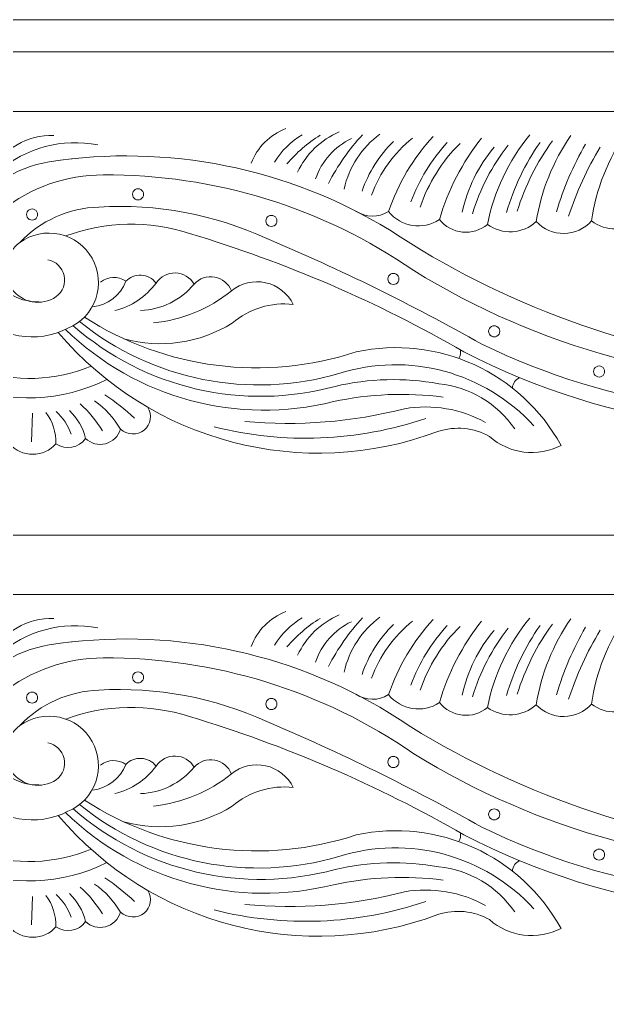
# Model space of a CAD drawing. Header units: millimetres. Extents: x 4338 to 4582, y 3188 to 3439.
# Drawn here: x 4375.9 to 4412.3, y 3378 to 3438.9 of the extents above; entities that cross this region are included whole.
import ezdxf

# ---------------------------------------------------------------- set-up
doc = ezdxf.new("R2010")
doc.units = ezdxf.units.MM
doc.header["$MEASUREMENT"] = 0
doc.layers.add('SITARA ALL', color=18, linetype='Continuous', true_color=0x000000)

msp = doc.modelspace()

# ---------------------------------------------------------------- linework, layer by layer
at = {"layer": 'SITARA ALL', "lineweight": 9}
for points, knots in [([(4337.525, 3438.894), (4337.525, 3438.894), (4581.525, 3438.894), (4581.525, 3438.894), (4581.525, 3438.894), (4581.525, 3316.894), (4581.525, 3316.894), (4581.525, 3316.894), (4337.525, 3316.894), (4337.525, 3316.894), (4337.525, 3316.894), (4337.525, 3438.894), (4337.525, 3438.894)], [0, 0, 0, 0, 0.25, 0.25, 0.25, 0.5, 0.5, 0.5, 0.75, 0.75, 0.75, 1, 1, 1, 1]), ([(4539.525, 3408.985), (4539.525, 3408.985), (4535.762, 3408.985), (4535.762, 3408.985), (4535.762, 3408.985), (4535.762, 3433.212), (4535.762, 3433.212), (4535.762, 3433.212), (4439.525, 3433.212), (4439.525, 3433.212), (4439.525, 3433.212), (4343.288, 3433.212), (4343.288, 3433.212), (4343.288, 3433.212), (4343.288, 3408.985), (4343.288, 3408.985), (4343.288, 3408.985), (4339.525, 3408.985), (4339.525, 3408.985), (4339.525, 3408.985), (4339.525, 3436.894), (4339.525, 3436.894)], [0, 0, 0, 0, 0.125, 0.125, 0.125, 0.25, 0.25, 0.25, 0.375, 0.375, 0.375, 0.5, 0.5, 0.5, 0.625, 0.625, 0.625, 0.75, 0.75, 0.75, 1, 1, 1, 1]), ([(4539.525, 3436.894), (4539.525, 3436.894), (4539.525, 3408.985), (4539.525, 3408.985), (4539.525, 3408.985), (4539.525, 3436.894), (4539.525, 3436.894), (4539.525, 3436.894), (4439.525, 3436.894), (4439.525, 3436.894), (4439.525, 3436.894), (4339.525, 3436.894), (4339.525, 3436.894), (4339.525, 3436.894), (4339.525, 3408.985), (4339.525, 3408.985)], [0, 0, 0, 0, 0.166667, 0.166667, 0.166667, 0.333333, 0.333333, 0.333333, 0.5, 0.5, 0.5, 0.666667, 0.666667, 0.666667, 1, 1, 1, 1]), ([(4413.46, 3431.902), (4412.31, 3430.278), (4411.564, 3428.404), (4411.284, 3426.434), (4412.167, 3425.74), (4413.422, 3425.785), (4414.251, 3426.543), (4415.246, 3425.772), (4416.67, 3425.924), (4417.476, 3426.89), (4417.732, 3428.736), (4418.603, 3430.441), (4419.949, 3431.73)], [0, 0, 0, 0, 0.2, 0.2, 0.2, 0.4, 0.4, 0.4, 0.6, 0.6, 0.6, 1, 1, 1, 1]), ([(4377.611, 3424.026), (4378.109, 3423.935), (4378.506, 3423.556), (4378.621, 3423.062), (4378.736, 3422.568), (4378.54, 3422.048), (4378.133, 3421.746), (4377.224, 3421.133), (4375.992, 3421.358), (4375.358, 3422.253), (4374.724, 3423.148), (4374.997, 3424.44), (4375.876, 3425.094), (4376.583, 3425.61), (4377.476, 3425.798), (4378.33, 3425.612), (4379.185, 3425.427), (4379.921, 3424.88), (4380.35, 3424.118), (4380.779, 3423.356), (4380.861, 3422.447), (4380.577, 3421.62), (4380.292, 3420.793), (4379.663, 3420.126), (4378.855, 3419.79), (4376.936, 3418.805), (4374.597, 3419.207), (4373.117, 3420.777), (4371.637, 3422.346), (4371.41, 3424.768), (4372.505, 3426.627), (4373.65, 3428.482), (4375.547, 3429.747), (4377.699, 3430.094), (4384.999, 3431.223), (4392.466, 3429.727), (4398.769, 3425.876), (4405.776, 3421.237), (4413.781, 3418.329), (4422.132, 3417.392), (4425.433, 3417.035), (4428.771, 3417.396), (4431.919, 3418.45)], [0, 0, 0, 0, 0.066667, 0.066667, 0.066667, 0.133333, 0.133333, 0.133333, 0.2, 0.2, 0.2, 0.266667, 0.266667, 0.266667, 0.333333, 0.333333, 0.333333, 0.4, 0.4, 0.4, 0.466667, 0.466667, 0.466667, 0.533333, 0.533333, 0.533333, 0.6, 0.6, 0.6, 0.666667, 0.666667, 0.666667, 0.733333, 0.733333, 0.733333, 0.8, 0.8, 0.8, 0.866667, 0.866667, 0.866667, 1, 1, 1, 1]), ([(4404.474, 3431.56), (4403.284, 3430.066), (4402.399, 3428.355), (4401.869, 3426.52), (4402.219, 3426.08), (4402.731, 3425.8), (4403.291, 3425.743), (4403.85, 3425.687), (4404.407, 3425.857), (4404.838, 3426.218), (4405.242, 3428.253), (4406.147, 3430.157), (4407.469, 3431.756)], [0, 0, 0, 0, 0.2, 0.2, 0.2, 0.4, 0.4, 0.4, 0.6, 0.6, 0.6, 1, 1, 1, 1]), ([(4410.003, 3431.713), (4408.9, 3430.121), (4408.17, 3428.303), (4407.866, 3426.391), (4407.025, 3425.625), (4405.761, 3425.553), (4404.838, 3426.218)], [0, 0, 0, 0, 0.333333, 0.333333, 0.333333, 1, 1, 1, 1]), ([(4433.02, 3418.089), (4430.84, 3416.996), (4428.441, 3416.404), (4426.002, 3416.357), (4416.936, 3416.156), (4408.001, 3418.589), (4400.285, 3423.356), (4394.63, 3427.259), (4387.915, 3429.329), (4381.043, 3429.286), (4378.765, 3429.286), (4376.555, 3428.514), (4374.772, 3427.095), (4373.78, 3426.169), (4373.461, 3424.727), (4373.971, 3423.469), (4374.482, 3422.212), (4375.687, 3421.399), (4377.044, 3421.427)], [0, 0, 0, 0, 0.142857, 0.142857, 0.142857, 0.285714, 0.285714, 0.285714, 0.428571, 0.428571, 0.428571, 0.571429, 0.571429, 0.571429, 0.714286, 0.714286, 0.714286, 1, 1, 1, 1]), ([(4383.542, 3428.082), (4383.542, 3428.205), (4383.477, 3428.318), (4383.37, 3428.38), (4383.264, 3428.441), (4383.133, 3428.441), (4383.026, 3428.38), (4382.92, 3428.318), (4382.854, 3428.205), (4382.854, 3428.082), (4382.854, 3427.959), (4382.92, 3427.846), (4383.026, 3427.784), (4383.133, 3427.723), (4383.264, 3427.723), (4383.37, 3427.784), (4383.477, 3427.846), (4383.542, 3427.959), (4383.542, 3428.082)], [0, 0, 0, 0, 0.166667, 0.166667, 0.166667, 0.333333, 0.333333, 0.333333, 0.5, 0.5, 0.5, 0.666667, 0.666667, 0.666667, 0.833333, 0.833333, 0.833333, 1, 1, 1, 1]), ([(4375.876, 3425.094), (4377.151, 3426.444), (4378.911, 3427.234), (4380.767, 3427.292), (4384.343, 3427.511), (4387.92, 3426.84), (4391.175, 3425.341), (4395.737, 3423.424), (4400.184, 3421.241), (4404.491, 3418.805), (4412.527, 3414.93), (4421.54, 3413.569), (4430.362, 3414.9), (4432.64, 3415.029), (4434.587, 3416.583), (4435.215, 3418.778), (4435.39, 3419.26), (4435.305, 3419.799), (4434.99, 3420.205), (4434.675, 3420.61), (4434.178, 3420.825), (4433.667, 3420.775)], [0, 0, 0, 0, 0.125, 0.125, 0.125, 0.25, 0.25, 0.25, 0.375, 0.375, 0.375, 0.5, 0.5, 0.5, 0.625, 0.625, 0.625, 0.75, 0.75, 0.75, 1, 1, 1, 1]), ([(4376.978, 3426.829), (4376.978, 3426.952), (4376.913, 3427.066), (4376.807, 3427.127), (4376.7, 3427.188), (4376.569, 3427.188), (4376.463, 3427.127), (4376.356, 3427.066), (4376.291, 3426.952), (4376.291, 3426.829), (4376.291, 3426.706), (4376.356, 3426.593), (4376.463, 3426.531), (4376.569, 3426.47), (4376.7, 3426.47), (4376.807, 3426.531), (4376.913, 3426.593), (4376.978, 3426.706), (4376.978, 3426.829)], [0, 0, 0, 0, 0.166667, 0.166667, 0.166667, 0.333333, 0.333333, 0.333333, 0.5, 0.5, 0.5, 0.666667, 0.666667, 0.666667, 0.833333, 0.833333, 0.833333, 1, 1, 1, 1]), ([(4396.69, 3427.04), (4397.3, 3426.632), (4398.092, 3426.623), (4398.711, 3427.017), (4399.478, 3426.061), (4400.845, 3425.845), (4401.869, 3426.52)], [0, 0, 0, 0, 0.333333, 0.333333, 0.333333, 1, 1, 1, 1]), ([(4378.715, 3425.501), (4381.179, 3426.413), (4383.881, 3426.467), (4386.38, 3425.656), (4392.312, 3423.881), (4398.02, 3421.423), (4403.386, 3418.333), (4412.474, 3413.644), (4422.891, 3412.224), (4432.901, 3414.314), (4435.155, 3414.931), (4436.656, 3417.055), (4436.478, 3419.386), (4436.472, 3420.638), (4435.655, 3421.741), (4434.46, 3422.113), (4433.264, 3422.485), (4431.986, 3422.068), (4431.271, 3421.04), (4430.847, 3420.069), (4431.236, 3418.936), (4432.166, 3418.43), (4433.097, 3417.923), (4434.107, 3418.011), (4434.691, 3418.895), (4434.983, 3419.483), (4434.762, 3420.197), (4434.189, 3420.519), (4433.616, 3420.84), (4433.066, 3420.874), (4432.716, 3420.318)], [0, 0, 0, 0, 0.090909, 0.090909, 0.090909, 0.181818, 0.181818, 0.181818, 0.272727, 0.272727, 0.272727, 0.363636, 0.363636, 0.363636, 0.454545, 0.454545, 0.454545, 0.545455, 0.545455, 0.545455, 0.636364, 0.636364, 0.636364, 0.727273, 0.727273, 0.727273, 0.818182, 0.818182, 0.818182, 1, 1, 1, 1]), ([(4391.802, 3426.436), (4391.802, 3426.559), (4391.737, 3426.673), (4391.63, 3426.734), (4391.524, 3426.795), (4391.393, 3426.795), (4391.286, 3426.734), (4391.18, 3426.673), (4391.114, 3426.559), (4391.114, 3426.436), (4391.114, 3426.313), (4391.18, 3426.2), (4391.286, 3426.138), (4391.393, 3426.077), (4391.524, 3426.077), (4391.63, 3426.138), (4391.737, 3426.2), (4391.802, 3426.313), (4391.802, 3426.436)], [0, 0, 0, 0, 0.166667, 0.166667, 0.166667, 0.333333, 0.333333, 0.333333, 0.5, 0.5, 0.5, 0.666667, 0.666667, 0.666667, 0.833333, 0.833333, 0.833333, 1, 1, 1, 1]), ([(4407.866, 3426.391), (4408.312, 3425.917), (4408.936, 3425.652), (4409.586, 3425.661), (4410.236, 3425.67), (4410.851, 3425.949), (4411.284, 3426.434)], [0, 0, 0, 0, 0.333333, 0.333333, 0.333333, 1, 1, 1, 1]), ([(4380.386, 3421.108), (4381.313, 3421.211), (4382.105, 3421.823), (4382.437, 3422.694), (4381.964, 3423.035), (4381.321, 3423.012), (4380.874, 3422.638)], [0, 0, 0, 0, 0.333333, 0.333333, 0.333333, 1, 1, 1, 1]), ([(4383.355, 3420.883), (4384.644, 3420.936), (4385.851, 3421.532), (4386.675, 3422.525), (4386.43, 3422.939), (4385.99, 3423.197), (4385.509, 3423.21), (4385.029, 3423.222), (4384.579, 3422.99), (4384.313, 3422.59), (4383.687, 3421.741), (4382.783, 3421.137), (4381.759, 3420.884)], [0, 0, 0, 0, 0.2, 0.2, 0.2, 0.4, 0.4, 0.4, 0.6, 0.6, 0.6, 1, 1, 1, 1]), ([(4382.327, 3419.136), (4384.599, 3418.511), (4387.026, 3418.863), (4389.026, 3420.109), (4390.071, 3421.004), (4391.444, 3421.422), (4392.811, 3421.263), (4392.478, 3421.951), (4391.847, 3422.448), (4391.1, 3422.611), (4390.354, 3422.774), (4389.577, 3422.589), (4388.987, 3422.103), (4388.812, 3422.55), (4388.418, 3422.874), (4387.946, 3422.959), (4387.474, 3423.044), (4386.995, 3422.882), (4386.675, 3422.525)], [0, 0, 0, 0, 0.142857, 0.142857, 0.142857, 0.285714, 0.285714, 0.285714, 0.428571, 0.428571, 0.428571, 0.571429, 0.571429, 0.571429, 0.714286, 0.714286, 0.714286, 1, 1, 1, 1]), ([(4384.313, 3422.59), (4384.092, 3422.875), (4383.758, 3423.05), (4383.398, 3423.07), (4383.038, 3423.09), (4382.688, 3422.954), (4382.437, 3422.694)], [0, 0, 0, 0, 0.333333, 0.333333, 0.333333, 1, 1, 1, 1]), ([(4399.36, 3422.842), (4399.36, 3422.965), (4399.294, 3423.078), (4399.188, 3423.14), (4399.081, 3423.201), (4398.95, 3423.201), (4398.844, 3423.14), (4398.738, 3423.078), (4398.672, 3422.965), (4398.672, 3422.842), (4398.672, 3422.719), (4398.738, 3422.606), (4398.844, 3422.544), (4398.95, 3422.483), (4399.081, 3422.483), (4399.188, 3422.544), (4399.294, 3422.606), (4399.36, 3422.719), (4399.36, 3422.842)], [0, 0, 0, 0, 0.166667, 0.166667, 0.166667, 0.333333, 0.333333, 0.333333, 0.5, 0.5, 0.5, 0.666667, 0.666667, 0.666667, 0.833333, 0.833333, 0.833333, 1, 1, 1, 1]), ([(4379.874, 3420.481), (4384.874, 3417.258), (4391.056, 3416.464), (4396.707, 3418.324), (4401.748, 3419.418), (4406.914, 3417.06), (4409.398, 3412.538), (4407.952, 3411.784), (4406.189, 3412.003), (4404.969, 3413.085), (4403.997, 3413.634), (4402.838, 3413.748), (4401.777, 3413.397), (4393.431, 3410.268), (4384.009, 3412.73), (4378.251, 3419.535)], [0, 0, 0, 0, 0.166667, 0.166667, 0.166667, 0.333333, 0.333333, 0.333333, 0.5, 0.5, 0.5, 0.666667, 0.666667, 0.666667, 1, 1, 1, 1]), ([(4378.703, 3419.716), (4383.089, 3415.452), (4389.362, 3413.759), (4395.295, 3415.245), (4397.529, 3415.727), (4399.831, 3415.823), (4402.098, 3415.53)], [0, 0, 0, 0, 0.333333, 0.333333, 0.333333, 1, 1, 1, 1]), ([(4406.528, 3413.569), (4405.441, 3415.141), (4403.723, 3416.158), (4401.822, 3416.354), (4399.693, 3416.742), (4397.508, 3416.686), (4395.403, 3416.188), (4389.709, 3414.64), (4383.614, 3416.055), (4379.181, 3419.948)], [0, 0, 0, 0, 0.25, 0.25, 0.25, 0.5, 0.5, 0.5, 1, 1, 1, 1]), ([(4379.568, 3420.206), (4384.078, 3416.565), (4390.079, 3415.362), (4395.643, 3416.989), (4399.954, 3418.353), (4404.669, 3417.086), (4407.719, 3413.747)], [0, 0, 0, 0, 0.333333, 0.333333, 0.333333, 1, 1, 1, 1]), ([(4405.604, 3419.6), (4405.604, 3419.723), (4405.538, 3419.836), (4405.432, 3419.898), (4405.326, 3419.959), (4405.195, 3419.959), (4405.088, 3419.898), (4404.982, 3419.836), (4404.916, 3419.723), (4404.916, 3419.6), (4404.916, 3419.477), (4404.982, 3419.363), (4405.088, 3419.302), (4405.195, 3419.241), (4405.326, 3419.241), (4405.432, 3419.302), (4405.538, 3419.363), (4405.604, 3419.477), (4405.604, 3419.6)], [0, 0, 0, 0, 0.166667, 0.166667, 0.166667, 0.333333, 0.333333, 0.333333, 0.5, 0.5, 0.5, 0.666667, 0.666667, 0.666667, 0.833333, 0.833333, 0.833333, 1, 1, 1, 1]), ([(4412.102, 3417.111), (4412.102, 3417.234), (4412.037, 3417.347), (4411.93, 3417.409), (4411.824, 3417.47), (4411.693, 3417.47), (4411.586, 3417.409), (4411.48, 3417.347), (4411.414, 3417.234), (4411.414, 3417.111), (4411.414, 3416.988), (4411.48, 3416.875), (4411.586, 3416.813), (4411.693, 3416.752), (4411.824, 3416.752), (4411.93, 3416.813), (4412.037, 3416.875), (4412.102, 3416.988), (4412.102, 3417.111)], [0, 0, 0, 0, 0.166667, 0.166667, 0.166667, 0.333333, 0.333333, 0.333333, 0.5, 0.5, 0.5, 0.666667, 0.666667, 0.666667, 0.833333, 0.833333, 0.833333, 1, 1, 1, 1]), ([(4383.802, 3414.892), (4384.082, 3414.431), (4383.985, 3413.835), (4383.573, 3413.487), (4383.162, 3413.139), (4382.512, 3413.184), (4382.104, 3413.536), (4381.977, 3413.098), (4381.628, 3412.758), (4381.187, 3412.641), (4380.745, 3412.524), (4380.271, 3412.651), (4379.943, 3412.969), (4379.785, 3413.629), (4379.437, 3414.229), (4378.942, 3414.694)], [0, 0, 0, 0, 0.166667, 0.166667, 0.166667, 0.333333, 0.333333, 0.333333, 0.5, 0.5, 0.5, 0.666667, 0.666667, 0.666667, 1, 1, 1, 1]), ([(4389.815, 3414.023), (4393.132, 3413.712), (4396.477, 3413.977), (4399.704, 3414.809), (4401.427, 3415.101), (4403.198, 3414.801), (4404.729, 3413.958)], [0, 0, 0, 0, 0.333333, 0.333333, 0.333333, 1, 1, 1, 1]), ([(4375.23, 3412.634), (4375.594, 3412.22), (4376.12, 3411.986), (4376.671, 3411.995), (4377.222, 3411.987), (4377.749, 3412.22), (4378.112, 3412.634), (4378.126, 3413.334), (4377.907, 3414.019), (4377.49, 3414.582)], [0, 0, 0, 0, 0.25, 0.25, 0.25, 0.5, 0.5, 0.5, 1, 1, 1, 1]), ([(4539.525, 3379.076), (4539.525, 3379.076), (4535.762, 3379.076), (4535.762, 3379.076), (4535.762, 3379.076), (4535.762, 3403.303), (4535.762, 3403.303), (4535.762, 3403.303), (4439.525, 3403.303), (4439.525, 3403.303), (4439.525, 3403.303), (4343.288, 3403.303), (4343.288, 3403.303), (4343.288, 3403.303), (4343.288, 3379.076), (4343.288, 3379.076), (4343.288, 3379.076), (4339.525, 3379.076), (4339.525, 3379.076), (4339.525, 3379.076), (4339.525, 3406.985), (4339.525, 3406.985)], [0, 0, 0, 0, 0.125, 0.125, 0.125, 0.25, 0.25, 0.25, 0.375, 0.375, 0.375, 0.5, 0.5, 0.5, 0.625, 0.625, 0.625, 0.75, 0.75, 0.75, 1, 1, 1, 1]), ([(4539.525, 3406.985), (4539.525, 3406.985), (4539.525, 3379.076), (4539.525, 3379.076), (4539.525, 3379.076), (4539.525, 3406.985), (4539.525, 3406.985), (4539.525, 3406.985), (4439.525, 3406.985), (4439.525, 3406.985), (4439.525, 3406.985), (4339.525, 3406.985), (4339.525, 3406.985), (4339.525, 3406.985), (4339.525, 3379.076), (4339.525, 3379.076)], [0, 0, 0, 0, 0.166667, 0.166667, 0.166667, 0.333333, 0.333333, 0.333333, 0.5, 0.5, 0.5, 0.666667, 0.666667, 0.666667, 1, 1, 1, 1]), ([(4413.46, 3401.993), (4412.31, 3400.369), (4411.564, 3398.495), (4411.284, 3396.525), (4412.167, 3395.831), (4413.422, 3395.876), (4414.251, 3396.634), (4415.246, 3395.863), (4416.67, 3396.015), (4417.476, 3396.981), (4417.732, 3398.827), (4418.603, 3400.532), (4419.949, 3401.821)], [0, 0, 0, 0, 0.2, 0.2, 0.2, 0.4, 0.4, 0.4, 0.6, 0.6, 0.6, 1, 1, 1, 1]), ([(4404.474, 3401.651), (4403.284, 3400.157), (4402.399, 3398.446), (4401.869, 3396.611), (4402.219, 3396.171), (4402.731, 3395.891), (4403.291, 3395.834), (4403.85, 3395.778), (4404.407, 3395.948), (4404.838, 3396.309), (4405.242, 3398.344), (4406.147, 3400.248), (4407.469, 3401.847)], [0, 0, 0, 0, 0.2, 0.2, 0.2, 0.4, 0.4, 0.4, 0.6, 0.6, 0.6, 1, 1, 1, 1]), ([(4410.003, 3401.804), (4408.9, 3400.212), (4408.17, 3398.394), (4407.866, 3396.482), (4407.025, 3395.716), (4405.761, 3395.644), (4404.838, 3396.309)], [0, 0, 0, 0, 0.333333, 0.333333, 0.333333, 1, 1, 1, 1]), ([(4377.611, 3394.117), (4378.109, 3394.026), (4378.506, 3393.647), (4378.621, 3393.153), (4378.736, 3392.659), (4378.54, 3392.139), (4378.133, 3391.837), (4377.224, 3391.224), (4375.992, 3391.449), (4375.358, 3392.344), (4374.724, 3393.239), (4374.997, 3394.531), (4375.876, 3395.185), (4376.583, 3395.701), (4377.476, 3395.889), (4378.33, 3395.703), (4379.185, 3395.518), (4379.921, 3394.971), (4380.35, 3394.209), (4380.779, 3393.447), (4380.861, 3392.538), (4380.577, 3391.711), (4380.292, 3390.884), (4379.663, 3390.217), (4378.855, 3389.881), (4376.936, 3388.896), (4374.597, 3389.298), (4373.117, 3390.868), (4371.637, 3392.437), (4371.41, 3394.859), (4372.505, 3396.718), (4373.65, 3398.573), (4375.547, 3399.838), (4377.699, 3400.185), (4384.999, 3401.314), (4392.466, 3399.818), (4398.769, 3395.967), (4405.776, 3391.328), (4413.781, 3388.42), (4422.132, 3387.483), (4425.433, 3387.126), (4428.771, 3387.487), (4431.919, 3388.541)], [0, 0, 0, 0, 0.066667, 0.066667, 0.066667, 0.133333, 0.133333, 0.133333, 0.2, 0.2, 0.2, 0.266667, 0.266667, 0.266667, 0.333333, 0.333333, 0.333333, 0.4, 0.4, 0.4, 0.466667, 0.466667, 0.466667, 0.533333, 0.533333, 0.533333, 0.6, 0.6, 0.6, 0.666667, 0.666667, 0.666667, 0.733333, 0.733333, 0.733333, 0.8, 0.8, 0.8, 0.866667, 0.866667, 0.866667, 1, 1, 1, 1]), ([(4433.02, 3388.18), (4430.84, 3387.087), (4428.441, 3386.495), (4426.002, 3386.448), (4416.936, 3386.247), (4408.001, 3388.68), (4400.285, 3393.447), (4394.63, 3397.35), (4387.915, 3399.42), (4381.043, 3399.377), (4378.765, 3399.377), (4376.555, 3398.605), (4374.772, 3397.185), (4373.78, 3396.26), (4373.461, 3394.818), (4373.971, 3393.56), (4374.482, 3392.303), (4375.687, 3391.49), (4377.044, 3391.518)], [0, 0, 0, 0, 0.142857, 0.142857, 0.142857, 0.285714, 0.285714, 0.285714, 0.428571, 0.428571, 0.428571, 0.571429, 0.571429, 0.571429, 0.714286, 0.714286, 0.714286, 1, 1, 1, 1]), ([(4383.542, 3398.173), (4383.542, 3398.296), (4383.477, 3398.409), (4383.37, 3398.471), (4383.264, 3398.532), (4383.133, 3398.532), (4383.026, 3398.471), (4382.92, 3398.409), (4382.854, 3398.296), (4382.854, 3398.173), (4382.854, 3398.05), (4382.92, 3397.937), (4383.026, 3397.875), (4383.133, 3397.814), (4383.264, 3397.814), (4383.37, 3397.875), (4383.477, 3397.937), (4383.542, 3398.05), (4383.542, 3398.173)], [0, 0, 0, 0, 0.166667, 0.166667, 0.166667, 0.333333, 0.333333, 0.333333, 0.5, 0.5, 0.5, 0.666667, 0.666667, 0.666667, 0.833333, 0.833333, 0.833333, 1, 1, 1, 1]), ([(4375.876, 3395.185), (4377.151, 3396.535), (4378.911, 3397.325), (4380.767, 3397.382), (4384.343, 3397.601), (4387.92, 3396.931), (4391.175, 3395.432), (4395.737, 3393.515), (4400.184, 3391.332), (4404.491, 3388.896), (4412.527, 3385.021), (4421.54, 3383.659), (4430.362, 3384.991), (4432.64, 3385.12), (4434.587, 3386.674), (4435.215, 3388.869), (4435.39, 3389.351), (4435.305, 3389.89), (4434.99, 3390.296), (4434.675, 3390.701), (4434.178, 3390.916), (4433.667, 3390.866)], [0, 0, 0, 0, 0.125, 0.125, 0.125, 0.25, 0.25, 0.25, 0.375, 0.375, 0.375, 0.5, 0.5, 0.5, 0.625, 0.625, 0.625, 0.75, 0.75, 0.75, 1, 1, 1, 1]), ([(4376.978, 3396.92), (4376.978, 3397.043), (4376.913, 3397.157), (4376.807, 3397.218), (4376.7, 3397.279), (4376.569, 3397.279), (4376.463, 3397.218), (4376.356, 3397.157), (4376.291, 3397.043), (4376.291, 3396.92), (4376.291, 3396.797), (4376.356, 3396.684), (4376.463, 3396.622), (4376.569, 3396.561), (4376.7, 3396.561), (4376.807, 3396.622), (4376.913, 3396.684), (4376.978, 3396.797), (4376.978, 3396.92)], [0, 0, 0, 0, 0.166667, 0.166667, 0.166667, 0.333333, 0.333333, 0.333333, 0.5, 0.5, 0.5, 0.666667, 0.666667, 0.666667, 0.833333, 0.833333, 0.833333, 1, 1, 1, 1]), ([(4396.69, 3397.131), (4397.3, 3396.723), (4398.092, 3396.714), (4398.711, 3397.108), (4399.478, 3396.152), (4400.845, 3395.936), (4401.869, 3396.611)], [0, 0, 0, 0, 0.333333, 0.333333, 0.333333, 1, 1, 1, 1]), ([(4378.715, 3395.592), (4381.179, 3396.504), (4383.881, 3396.558), (4386.38, 3395.747), (4392.312, 3393.972), (4398.02, 3391.514), (4403.386, 3388.424), (4412.474, 3383.735), (4422.891, 3382.315), (4432.901, 3384.405), (4435.155, 3385.022), (4436.656, 3387.147), (4436.478, 3389.477), (4436.472, 3390.729), (4435.655, 3391.832), (4434.46, 3392.204), (4433.264, 3392.576), (4431.986, 3392.159), (4431.271, 3391.131), (4430.847, 3390.16), (4431.236, 3389.027), (4432.166, 3388.521), (4433.097, 3388.014), (4434.107, 3388.102), (4434.691, 3388.986), (4434.983, 3389.574), (4434.762, 3390.288), (4434.189, 3390.61), (4433.616, 3390.931), (4433.066, 3390.965), (4432.716, 3390.409)], [0, 0, 0, 0, 0.090909, 0.090909, 0.090909, 0.181818, 0.181818, 0.181818, 0.272727, 0.272727, 0.272727, 0.363636, 0.363636, 0.363636, 0.454545, 0.454545, 0.454545, 0.545455, 0.545455, 0.545455, 0.636364, 0.636364, 0.636364, 0.727273, 0.727273, 0.727273, 0.818182, 0.818182, 0.818182, 1, 1, 1, 1]), ([(4391.802, 3396.527), (4391.802, 3396.65), (4391.737, 3396.764), (4391.63, 3396.825), (4391.524, 3396.886), (4391.393, 3396.886), (4391.286, 3396.825), (4391.18, 3396.764), (4391.114, 3396.65), (4391.114, 3396.527), (4391.114, 3396.404), (4391.18, 3396.291), (4391.286, 3396.229), (4391.393, 3396.168), (4391.524, 3396.168), (4391.63, 3396.229), (4391.737, 3396.291), (4391.802, 3396.404), (4391.802, 3396.527)], [0, 0, 0, 0, 0.166667, 0.166667, 0.166667, 0.333333, 0.333333, 0.333333, 0.5, 0.5, 0.5, 0.666667, 0.666667, 0.666667, 0.833333, 0.833333, 0.833333, 1, 1, 1, 1]), ([(4407.866, 3396.482), (4408.312, 3396.008), (4408.936, 3395.743), (4409.586, 3395.752), (4410.236, 3395.761), (4410.851, 3396.04), (4411.284, 3396.525)], [0, 0, 0, 0, 0.333333, 0.333333, 0.333333, 1, 1, 1, 1]), ([(4380.386, 3391.199), (4381.313, 3391.302), (4382.105, 3391.914), (4382.437, 3392.785), (4381.964, 3393.126), (4381.321, 3393.103), (4380.874, 3392.729)], [0, 0, 0, 0, 0.333333, 0.333333, 0.333333, 1, 1, 1, 1]), ([(4383.355, 3390.974), (4384.644, 3391.027), (4385.851, 3391.623), (4386.675, 3392.616), (4386.43, 3393.03), (4385.99, 3393.288), (4385.509, 3393.301), (4385.029, 3393.313), (4384.579, 3393.081), (4384.313, 3392.681), (4383.687, 3391.832), (4382.783, 3391.228), (4381.759, 3390.975)], [0, 0, 0, 0, 0.2, 0.2, 0.2, 0.4, 0.4, 0.4, 0.6, 0.6, 0.6, 1, 1, 1, 1]), ([(4382.327, 3389.227), (4384.598, 3388.602), (4387.026, 3388.954), (4389.026, 3390.2), (4390.071, 3391.095), (4391.444, 3391.513), (4392.811, 3391.354), (4392.478, 3392.042), (4391.847, 3392.539), (4391.1, 3392.702), (4390.354, 3392.865), (4389.577, 3392.68), (4388.987, 3392.194), (4388.812, 3392.641), (4388.418, 3392.965), (4387.946, 3393.05), (4387.474, 3393.135), (4386.995, 3392.973), (4386.675, 3392.616)], [0, 0, 0, 0, 0.142857, 0.142857, 0.142857, 0.285714, 0.285714, 0.285714, 0.428571, 0.428571, 0.428571, 0.571429, 0.571429, 0.571429, 0.714286, 0.714286, 0.714286, 1, 1, 1, 1]), ([(4384.313, 3392.681), (4384.092, 3392.966), (4383.758, 3393.141), (4383.398, 3393.161), (4383.038, 3393.181), (4382.688, 3393.045), (4382.437, 3392.785)], [0, 0, 0, 0, 0.333333, 0.333333, 0.333333, 1, 1, 1, 1]), ([(4399.36, 3392.933), (4399.36, 3393.056), (4399.294, 3393.169), (4399.188, 3393.231), (4399.081, 3393.292), (4398.95, 3393.292), (4398.844, 3393.231), (4398.738, 3393.169), (4398.672, 3393.056), (4398.672, 3392.933), (4398.672, 3392.81), (4398.738, 3392.697), (4398.844, 3392.635), (4398.95, 3392.574), (4399.081, 3392.574), (4399.188, 3392.635), (4399.294, 3392.697), (4399.36, 3392.81), (4399.36, 3392.933)], [0, 0, 0, 0, 0.166667, 0.166667, 0.166667, 0.333333, 0.333333, 0.333333, 0.5, 0.5, 0.5, 0.666667, 0.666667, 0.666667, 0.833333, 0.833333, 0.833333, 1, 1, 1, 1]), ([(4379.874, 3390.572), (4384.874, 3387.349), (4391.056, 3386.555), (4396.707, 3388.415), (4401.748, 3389.509), (4406.914, 3387.151), (4409.398, 3382.629), (4407.952, 3381.875), (4406.189, 3382.094), (4404.969, 3383.176), (4403.997, 3383.725), (4402.838, 3383.839), (4401.777, 3383.488), (4393.43, 3380.359), (4384.009, 3382.821), (4378.251, 3389.626)], [0, 0, 0, 0, 0.166667, 0.166667, 0.166667, 0.333333, 0.333333, 0.333333, 0.5, 0.5, 0.5, 0.666667, 0.666667, 0.666667, 1, 1, 1, 1]), ([(4378.703, 3389.807), (4383.089, 3385.543), (4389.362, 3383.85), (4395.295, 3385.336), (4397.529, 3385.818), (4399.831, 3385.914), (4402.098, 3385.621)], [0, 0, 0, 0, 0.333333, 0.333333, 0.333333, 1, 1, 1, 1]), ([(4406.528, 3383.66), (4405.441, 3385.232), (4403.723, 3386.249), (4401.822, 3386.445), (4399.693, 3386.833), (4397.508, 3386.777), (4395.403, 3386.279), (4389.709, 3384.731), (4383.614, 3386.146), (4379.181, 3390.039)], [0, 0, 0, 0, 0.25, 0.25, 0.25, 0.5, 0.5, 0.5, 1, 1, 1, 1]), ([(4379.568, 3390.297), (4384.078, 3386.656), (4390.079, 3385.453), (4395.643, 3387.08), (4399.954, 3388.444), (4404.669, 3387.177), (4407.719, 3383.838)], [0, 0, 0, 0, 0.333333, 0.333333, 0.333333, 1, 1, 1, 1]), ([(4405.604, 3389.691), (4405.604, 3389.814), (4405.538, 3389.927), (4405.432, 3389.989), (4405.326, 3390.05), (4405.195, 3390.05), (4405.088, 3389.989), (4404.982, 3389.927), (4404.916, 3389.814), (4404.916, 3389.691), (4404.916, 3389.568), (4404.982, 3389.454), (4405.088, 3389.393), (4405.195, 3389.332), (4405.326, 3389.332), (4405.432, 3389.393), (4405.538, 3389.454), (4405.604, 3389.568), (4405.604, 3389.691)], [0, 0, 0, 0, 0.166667, 0.166667, 0.166667, 0.333333, 0.333333, 0.333333, 0.5, 0.5, 0.5, 0.666667, 0.666667, 0.666667, 0.833333, 0.833333, 0.833333, 1, 1, 1, 1]), ([(4412.102, 3387.202), (4412.102, 3387.325), (4412.037, 3387.438), (4411.93, 3387.5), (4411.824, 3387.561), (4411.693, 3387.561), (4411.586, 3387.5), (4411.48, 3387.438), (4411.414, 3387.325), (4411.414, 3387.202), (4411.414, 3387.079), (4411.48, 3386.966), (4411.586, 3386.904), (4411.693, 3386.843), (4411.824, 3386.843), (4411.93, 3386.904), (4412.037, 3386.966), (4412.102, 3387.079), (4412.102, 3387.202)], [0, 0, 0, 0, 0.166667, 0.166667, 0.166667, 0.333333, 0.333333, 0.333333, 0.5, 0.5, 0.5, 0.666667, 0.666667, 0.666667, 0.833333, 0.833333, 0.833333, 1, 1, 1, 1]), ([(4383.802, 3384.983), (4384.082, 3384.522), (4383.985, 3383.926), (4383.573, 3383.578), (4383.162, 3383.23), (4382.512, 3383.275), (4382.104, 3383.627), (4381.977, 3383.189), (4381.628, 3382.849), (4381.187, 3382.732), (4380.745, 3382.615), (4380.271, 3382.742), (4379.943, 3383.06), (4379.785, 3383.72), (4379.437, 3384.32), (4378.942, 3384.785)], [0, 0, 0, 0, 0.166667, 0.166667, 0.166667, 0.333333, 0.333333, 0.333333, 0.5, 0.5, 0.5, 0.666667, 0.666667, 0.666667, 1, 1, 1, 1]), ([(4389.815, 3384.114), (4393.132, 3383.802), (4396.477, 3384.068), (4399.704, 3384.9), (4401.427, 3385.192), (4403.198, 3384.892), (4404.729, 3384.049)], [0, 0, 0, 0, 0.333333, 0.333333, 0.333333, 1, 1, 1, 1]), ([(4375.23, 3382.725), (4375.594, 3382.311), (4376.12, 3382.077), (4376.671, 3382.086), (4377.222, 3382.077), (4377.749, 3382.311), (4378.112, 3382.725), (4378.126, 3383.425), (4377.907, 3384.11), (4377.49, 3384.673)], [0, 0, 0, 0, 0.25, 0.25, 0.25, 0.5, 0.5, 0.5, 1, 1, 1, 1])]:
    msp.add_open_spline(points, degree=3, knots=knots, dxfattribs=at)
for points in [[(4392.353, 3432.153), (4391.366, 3431.77), (4390.585, 3430.99), (4390.201, 3430.003)], [(4395.65, 3431.945), (4394.515, 3431.458), (4393.601, 3430.569), (4393.082, 3429.448)], [(4398.184, 3431.807), (4397.054, 3430.982), (4396.264, 3429.774), (4395.962, 3428.408)], [(4377.977, 3431.723), (4376.355, 3431.775), (4374.847, 3430.901), (4374.087, 3429.469)], [(4380.706, 3431.143), (4378.511, 3431.579), (4376.24, 3430.969), (4374.56, 3429.49)], [(4393.359, 3431.772), (4392.662, 3431.353), (4392.078, 3430.77), (4391.659, 3430.073)], [(4394.47, 3431.737), (4393.702, 3431.255), (4393.011, 3430.659), (4392.422, 3429.969)], [(4396.414, 3431.529), (4395.367, 3431.03), (4394.566, 3430.13), (4394.192, 3429.032)], [(4397.108, 3431.772), (4396.267, 3430.868), (4395.555, 3429.853), (4394.991, 3428.755)], [(4399.017, 3431.356), (4398.137, 3430.492), (4397.472, 3429.436), (4397.073, 3428.269)], [(4400.197, 3431.564), (4399.042, 3430.641), (4398.165, 3429.417), (4397.663, 3428.027)], [(4401.481, 3431.668), (4400.249, 3430.323), (4399.306, 3428.741), (4398.711, 3427.017)], [(4402.349, 3431.286), (4401.367, 3430.217), (4400.601, 3428.97), (4400.093, 3427.61)], [(4403.142, 3431.232), (4402.023, 3430.125), (4401.178, 3428.773), (4400.674, 3427.282)], [(4408.103, 3431.298), (4407.171, 3429.978), (4406.469, 3428.51), (4406.028, 3426.955)], [(4408.867, 3431.385), (4407.904, 3430.068), (4407.166, 3428.601), (4406.683, 3427.043)], [(4410.921, 3431.182), (4410.145, 3429.871), (4409.541, 3428.466), (4409.124, 3427.001)], [(4405.263, 3430.993), (4404.276, 3429.84), (4403.593, 3428.461), (4403.276, 3426.977)], [(4406.115, 3431.123), (4405.123, 3429.853), (4404.375, 3428.411), (4403.909, 3426.868)], [(4411.819, 3431.007), (4411.015, 3429.66), (4410.361, 3428.228), (4409.869, 3426.738)], [(4379.121, 3430.278), (4379.121, 3430.278), (4379.106, 3430.278), (4379.106, 3430.278)], [(4384.153, 3420.116), (4385.921, 3420.302), (4387.599, 3420.991), (4388.987, 3422.103)], [(4403.064, 3417.921), (4403.155, 3418.082), (4403.195, 3418.267), (4403.179, 3418.451)], [(4373.294, 3417.198), (4375.579, 3416.435), (4378.062, 3416.519), (4380.29, 3417.438)], [(4372.366, 3416.258), (4375.249, 3415.102), (4378.487, 3415.23), (4381.269, 3416.613)], [(4406.827, 3416.739), (4406.577, 3416.616), (4406.409, 3416.371), (4406.385, 3416.093)], [(4382.979, 3414.215), (4382.406, 3414.745), (4381.795, 3415.231), (4381.149, 3415.668)], [(4380.986, 3413.439), (4380.615, 3414.062), (4380.15, 3414.623), (4379.607, 3415.104)], [(4382.104, 3413.536), (4381.705, 3414.23), (4381.16, 3414.828), (4380.506, 3415.289)], [(4376.651, 3414.525), (4376.651, 3414.525), (4376.588, 3412.758), (4376.588, 3412.758)], [(4379.051, 3413.237), (4378.864, 3413.775), (4378.546, 3414.257), (4378.124, 3414.64)], [(4387.917, 3413.683), (4392.246, 3412.592), (4396.795, 3412.773), (4401.023, 3414.207)], [(4378.112, 3412.634), (4378.711, 3412.223), (4379.529, 3412.371), (4379.943, 3412.969)], [(4392.353, 3402.244), (4391.366, 3401.861), (4390.585, 3401.081), (4390.201, 3400.094)], [(4395.65, 3402.036), (4394.515, 3401.549), (4393.601, 3400.66), (4393.082, 3399.539)], [(4377.977, 3401.814), (4376.355, 3401.866), (4374.847, 3400.992), (4374.087, 3399.56)], [(4380.706, 3401.234), (4378.511, 3401.67), (4376.24, 3401.06), (4374.56, 3399.581)], [(4393.359, 3401.863), (4392.662, 3401.444), (4392.078, 3400.861), (4391.659, 3400.164)], [(4394.47, 3401.828), (4393.702, 3401.346), (4393.011, 3400.75), (4392.422, 3400.06)], [(4396.414, 3401.62), (4395.367, 3401.121), (4394.566, 3400.221), (4394.192, 3399.123)], [(4397.108, 3401.863), (4396.267, 3400.959), (4395.555, 3399.944), (4394.991, 3398.846)], [(4398.184, 3401.898), (4397.054, 3401.073), (4396.264, 3399.865), (4395.962, 3398.499)], [(4399.017, 3401.447), (4398.137, 3400.583), (4397.472, 3399.527), (4397.073, 3398.36)], [(4400.197, 3401.655), (4399.042, 3400.732), (4398.165, 3399.508), (4397.663, 3398.118)], [(4401.481, 3401.759), (4400.249, 3400.414), (4399.306, 3398.832), (4398.711, 3397.108)], [(4402.349, 3401.377), (4401.367, 3400.308), (4400.601, 3399.061), (4400.093, 3397.701)], [(4408.103, 3401.389), (4407.171, 3400.069), (4406.469, 3398.601), (4406.028, 3397.046)], [(4408.867, 3401.476), (4407.904, 3400.159), (4407.166, 3398.692), (4406.683, 3397.134)], [(4403.142, 3401.323), (4402.023, 3400.216), (4401.178, 3398.864), (4400.674, 3397.373)], [(4405.263, 3401.084), (4404.276, 3399.931), (4403.593, 3398.552), (4403.276, 3397.068)], [(4406.115, 3401.214), (4405.123, 3399.944), (4404.375, 3398.502), (4403.909, 3396.959)], [(4410.921, 3401.273), (4410.145, 3399.963), (4409.541, 3398.557), (4409.124, 3397.092)], [(4411.819, 3401.098), (4411.015, 3399.751), (4410.361, 3398.319), (4409.869, 3396.829)], [(4379.121, 3400.369), (4379.121, 3400.369), (4379.106, 3400.369), (4379.106, 3400.369)], [(4384.153, 3390.207), (4385.921, 3390.393), (4387.599, 3391.082), (4388.987, 3392.194)], [(4403.064, 3388.012), (4403.155, 3388.173), (4403.195, 3388.358), (4403.179, 3388.542)], [(4373.294, 3387.289), (4375.579, 3386.526), (4378.062, 3386.61), (4380.29, 3387.529)], [(4406.827, 3386.83), (4406.577, 3386.707), (4406.409, 3386.462), (4406.385, 3386.184)], [(4372.366, 3386.349), (4375.249, 3385.193), (4378.487, 3385.321), (4381.269, 3386.704)], [(4382.979, 3384.306), (4382.406, 3384.836), (4381.795, 3385.322), (4381.149, 3385.759)], [(4380.986, 3383.53), (4380.615, 3384.153), (4380.15, 3384.714), (4379.607, 3385.195)], [(4382.104, 3383.627), (4381.705, 3384.321), (4381.16, 3384.919), (4380.506, 3385.38)], [(4376.651, 3384.616), (4376.651, 3384.616), (4376.588, 3382.849), (4376.588, 3382.849)], [(4379.051, 3383.328), (4378.864, 3383.866), (4378.546, 3384.348), (4378.124, 3384.731)], [(4387.917, 3383.774), (4392.246, 3382.683), (4396.795, 3382.864), (4401.023, 3384.298)], [(4378.112, 3382.725), (4378.711, 3382.314), (4379.529, 3382.462), (4379.943, 3383.06)]]:
    msp.add_open_spline(points, degree=3, dxfattribs=at)

doc.saveas('drawing.dxf')
